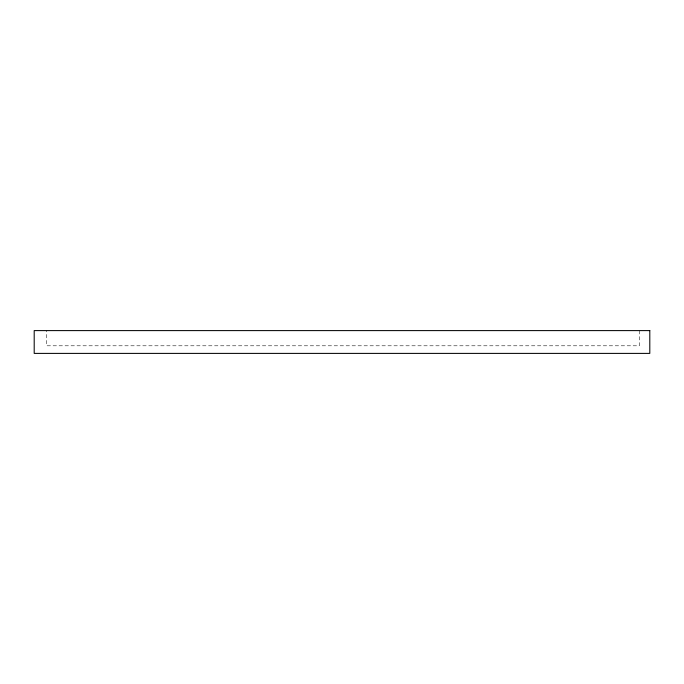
<?xml version="1.0" encoding="UTF-8"?>
<svg xmlns="http://www.w3.org/2000/svg" width="684" height="684" viewBox="0 0 684 684"><rect width="100%" height="100%" fill="white"/><g stroke="black" fill="none" stroke-linecap="round" stroke-linejoin="round"><path stroke-width="0.51" stroke-dasharray="3.42 2.56" d="M639.292 330.603L639.292 345.796L46.495 345.796L46.495 330.603"/><path stroke-width="1.03" d="M649.8 330.603L34.2 330.603L34.2 353.397L649.8 353.397L649.8 330.603"/></g></svg>
